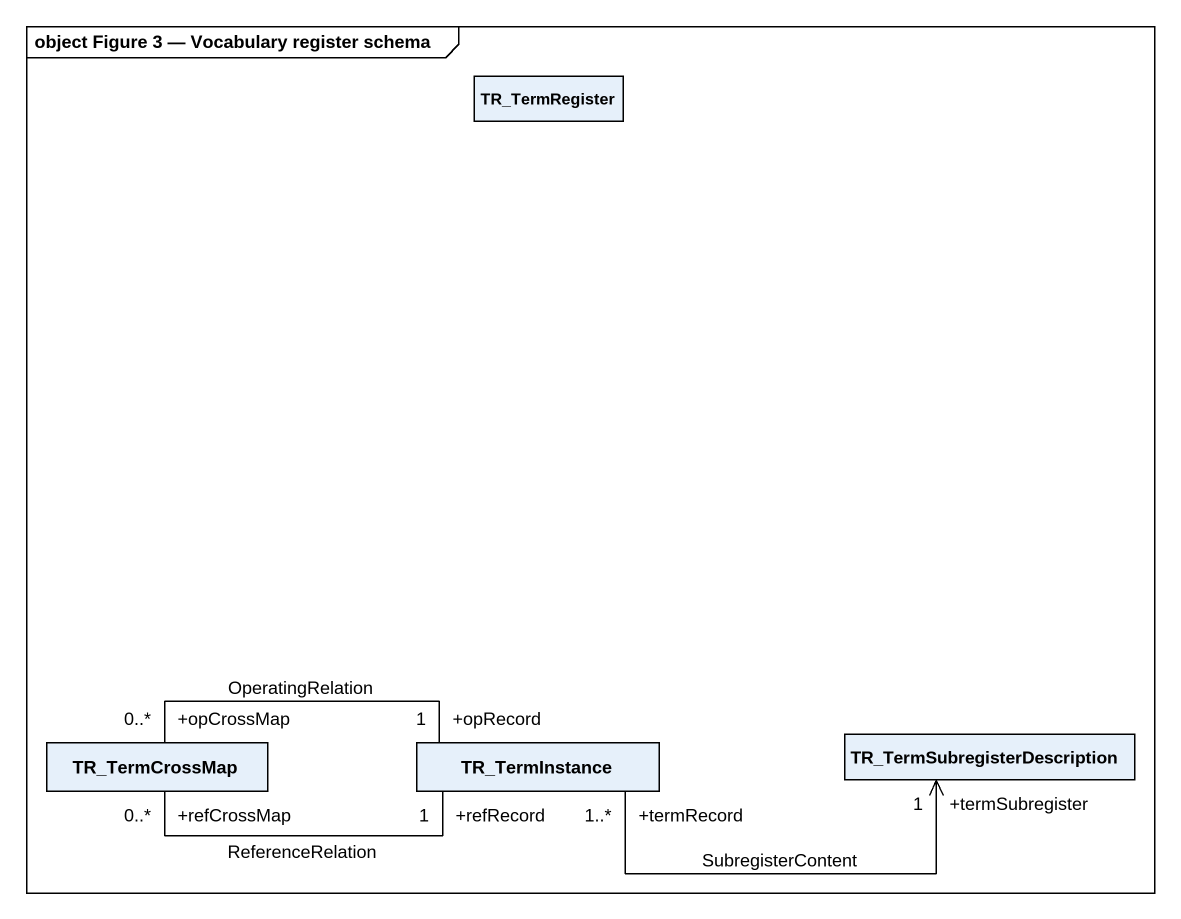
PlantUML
@startuml
mainframe object Figure 3 — Vocabulary register schema
hide circle
hide empty members
class TR_TermRegister
class TR_TermCrossMap
class TR_TermInstance
class "TR_TermSubregisterDescription" as TR_TermSubregisterDescriptio
TR_TermCrossMap "+refCrossMap\n0..*" -right- "+refRecord\n1" TR_TermInstance : ReferenceRelation
TR_TermCrossMap "+opCrossMap\n0..*" -right- "+opRecord\n1" TR_TermInstance : OperatingRelation
TR_TermInstance "+termRecord\n1..*" -right-> "+termSubregister\n1" TR_TermSubregisterDescriptio : SubregisterContent
@enduml
